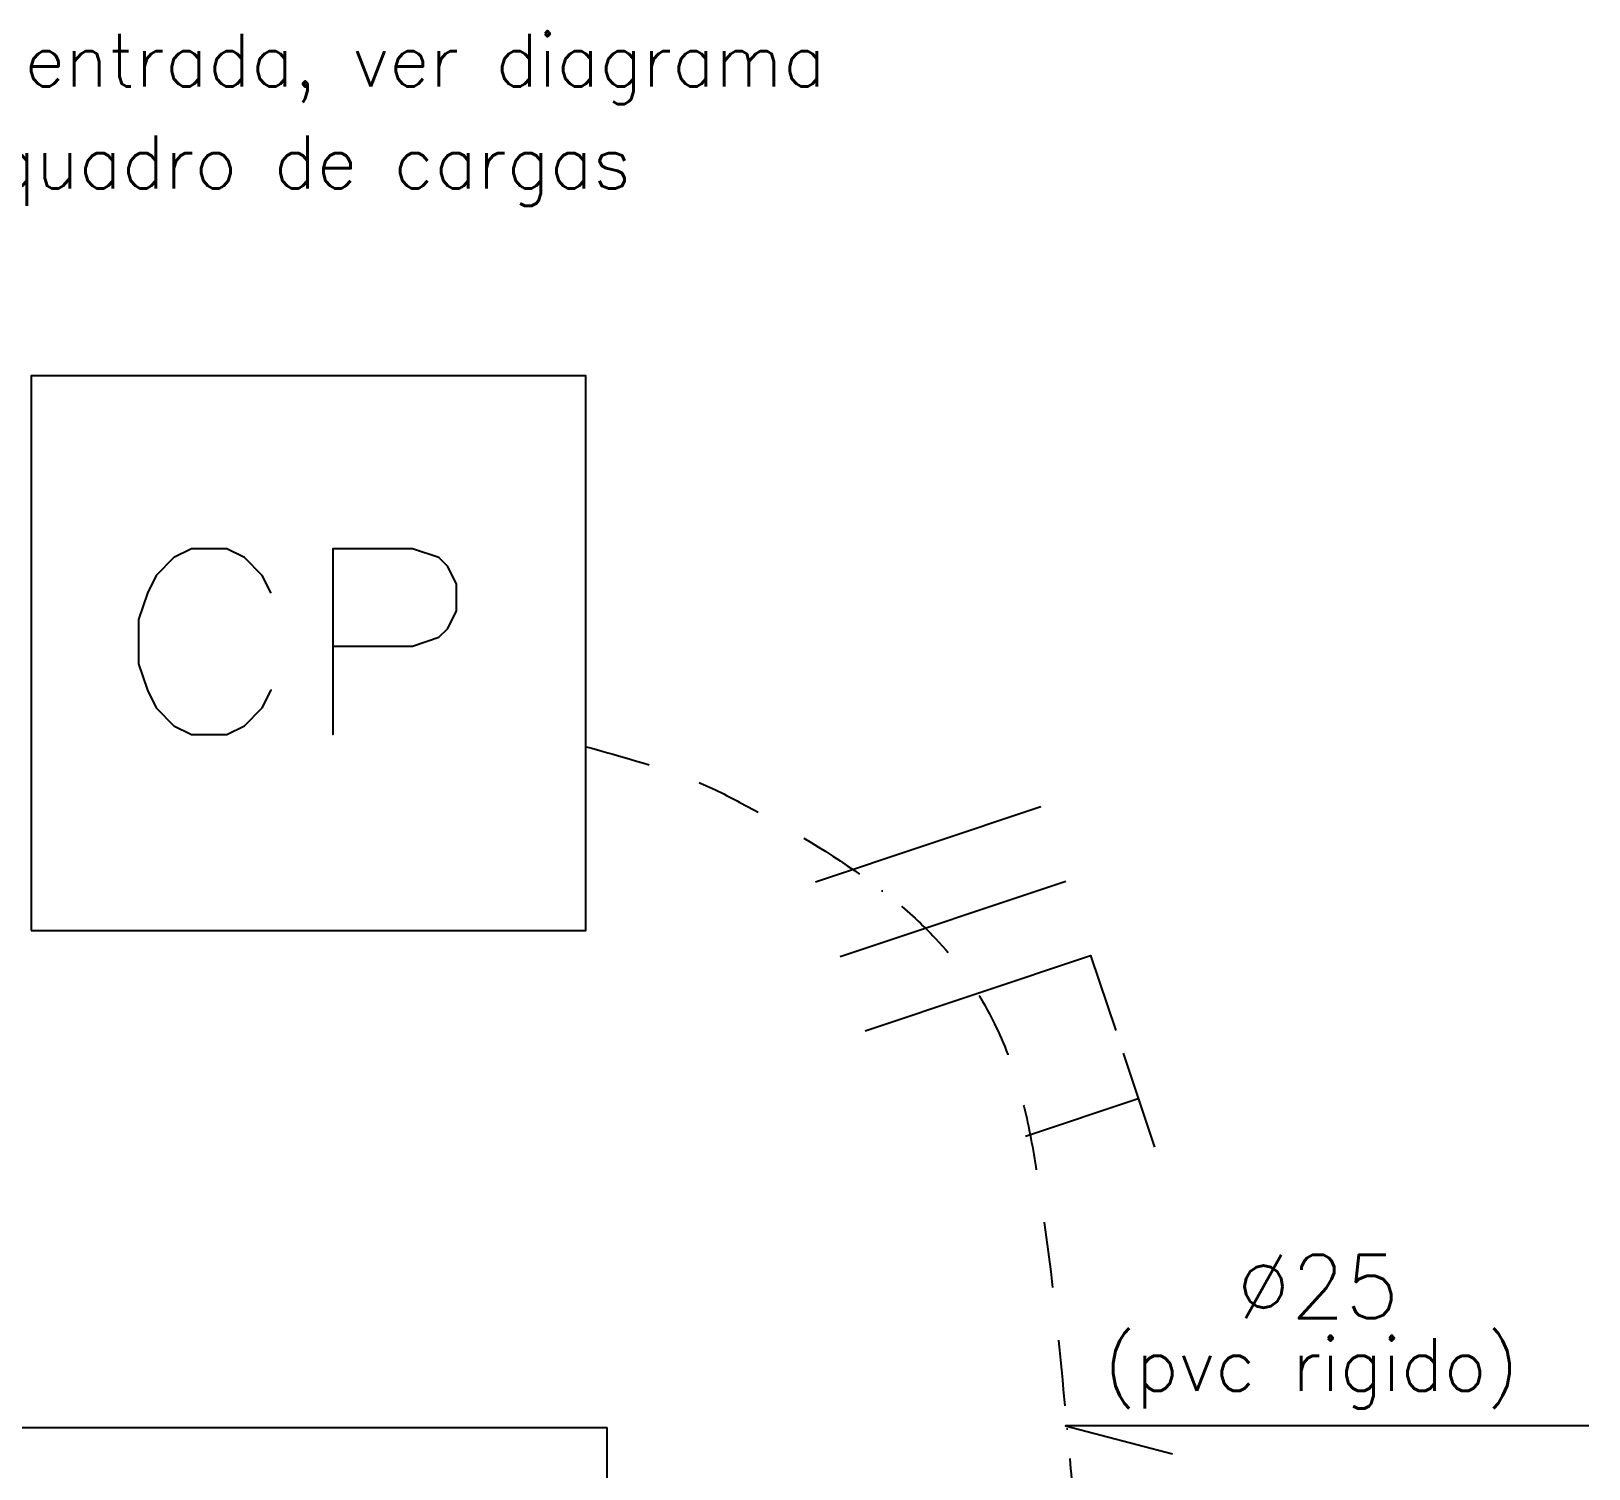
# Model space of a CAD drawing. Header units: millimetres. Extents: x 37 to 167, y 28 to 58.
# Drawn here: x 50.558 to 53.507, y 46.447 to 49.168 of the extents above; entities that cross this region are included whole.
import ezdxf

# ---------------------------------------------------------------- set-up
doc = ezdxf.new("R2010")
doc.units = ezdxf.units.MM
doc.linetypes.add('HIDDEN2', pattern=[0.1875, 0.125, -0.0625])
for name, color, linetype in [('ELE-ELETRODUTOS', 5, 'Continuous'), ('ELE-FIAÇÃO', 10, 'Continuous'), ('ELE-PONTO_ELÉTRICO', 14, 'Continuous'), ('PAREDE', 8, 'Continuous'), ('PISO', 4, 'Continuous'), ('TXT_0', 7, 'Continuous')]:
    doc.layers.add(name, color=color, linetype=linetype)
doc.styles.add('ADITIVOCAD', font='RomanS')
doc.styles.get("Standard").update_dxf_attribs({"font": 'Arial'})

# ---------------------------------------------------------------- blocks, each defined once
blk = doc.blocks.new('ADCE_CP-ALV-70x70')
at = {"flags": 128}
blk.add_lwpolyline([(-0.3385, -0.3652), (0.3615, -0.3652), (0.3615, 0.3348), (-0.3385, 0.3348)], close=True, dxfattribs=at)
for points in [[(-0.0358, 0.0604), (-0.0468, 0.0828), (-0.0692, 0.1052), (-0.0914, 0.1163), (-0.1361, 0.1163), (-0.1583, 0.1052), (-0.1807, 0.0828), (-0.1918, 0.0604), (-0.2031, 0.027), (-0.2031, -0.0286), (-0.1918, -0.0621), (-0.1807, -0.0845), (-0.1583, -0.1069), (-0.1361, -0.118), (-0.0914, -0.118), (-0.0692, -0.1069), (-0.0468, -0.0845), (-0.0358, -0.0621), (-0.036, -0.0621)], [(0.042, -0.0065), (0.0423, -0.0065), (0.1426, -0.0065), (0.1761, 0.0048), (0.1874, 0.0159), (0.1985, 0.0383), (0.1985, 0.0717), (0.1874, 0.0941), (0.1761, 0.1052), (0.1426, 0.1163), (0.0423, 0.1163), (0.0423, -0.118), (0.042, -0.118)]]:
    blk.add_lwpolyline(points, dxfattribs=at)
at = {"flags": 8}
blk.add_attdef('DESCRIÇÃO', (-0.3577, -0.2896), '', height=0.09, dxfattribs=at)
blk = doc.blocks.new('ADCE_FioAl_2FNT')
at = {"flags": 128}
for points in [[(-0.1981, -0.15), (-0.1981, 0.15)], [(-0.099, -0.15), (-0.099, 0.15)], [(0, -0.15), (0, 0.15), (0.1, 0.15)], [(0.1301, 0.15), (0.2551, 0.15)], [(0.1901, 0), (0.1901, 0.15)]]:
    blk.add_lwpolyline(points, dxfattribs=at)
at = {"flags": 8}
blk.add_attdef('DESCRIÇÃO', (-0.3709, 0.1946), '', height=0.1, dxfattribs=at)

msp = doc.modelspace()

# ---------------------------------------------------------------- linework, layer by layer
at = {"layer": 'ELE-ELETRODUTOS', "linetype": 'HIDDEN2', "flags": 128}
msp.add_lwpolyline([(51.6083, 47.8136), (51.6091, 47.8134), (51.6114, 47.8128), (51.615, 47.8118), (51.62, 47.8105), (51.6261, 47.8088), (51.6332, 47.8069), (51.6413, 47.8046), (51.6503, 47.8021), (51.66, 47.7994), (51.6704, 47.7964), (51.6813, 47.7933), (51.6926, 47.79), (51.7043, 47.7865), (51.7161, 47.7829), (51.7281, 47.7792), (51.7401, 47.7754), (51.7519, 47.7716), (51.7636, 47.7677), (51.7749, 47.7638), (51.7859, 47.76), (51.793, 47.7574), (51.7998, 47.7548), (51.8065, 47.7522), (51.813, 47.7497), (51.8192, 47.7471), (51.8253, 47.7446), (51.8313, 47.742), (51.8371, 47.7395), (51.8427, 47.7369), (51.8483, 47.7344), (51.8537, 47.7318), (51.859, 47.7292), (51.8643, 47.7267), (51.8695, 47.7241), (51.8747, 47.7215), (51.8798, 47.7189), (51.8849, 47.7163), (51.8899, 47.7136), (51.895, 47.7109), (51.9001, 47.7082), (51.9131, 47.7013), (51.9262, 47.6942), (51.9395, 47.687), (51.9529, 47.6796), (51.9665, 47.6721), (51.9801, 47.6644), (51.9938, 47.6565), (52.0075, 47.6485), (52.0213, 47.6403), (52.035, 47.632), (52.0488, 47.6235), (52.0626, 47.6149), (52.0763, 47.6062), (52.0899, 47.5973), (52.1034, 47.5883), (52.1169, 47.5791), (52.1302, 47.5698), (52.1434, 47.5603), (52.1564, 47.5507), (52.1693, 47.541), (52.1693, 47.541), (52.1747, 47.5368), (52.1801, 47.5326), (52.1854, 47.5284), (52.1908, 47.5241), (52.196, 47.5198), (52.2013, 47.5154), (52.2065, 47.5111), (52.2116, 47.5067), (52.2168, 47.5022), (52.2219, 47.4978), (52.2269, 47.4932), (52.2319, 47.4887), (52.2368, 47.4841), (52.2417, 47.4795), (52.2466, 47.4748), (52.2514, 47.4701), (52.2562, 47.4653), (52.2609, 47.4605), (52.2656, 47.4556), (52.2703, 47.4507), (52.2769, 47.4435), (52.2835, 47.4362), (52.2899, 47.4288), (52.2962, 47.4213), (52.3025, 47.4136), (52.3086, 47.4059), (52.3146, 47.3981), (52.3205, 47.3902), (52.3263, 47.3823), (52.3319, 47.3742), (52.3375, 47.366), (52.3429, 47.3578), (52.3483, 47.3495), (52.3534, 47.3411), (52.3585, 47.3326), (52.3635, 47.3241), (52.3683, 47.3155), (52.373, 47.3068), (52.3775, 47.298), (52.3819, 47.2892), (52.3819, 47.2892), (52.3854, 47.2821), (52.3888, 47.2749), (52.392, 47.2677), (52.3952, 47.2605), (52.3984, 47.2532), (52.4014, 47.2459), (52.4044, 47.2385), (52.4072, 47.2311), (52.41, 47.2237), (52.4127, 47.2163), (52.4154, 47.2088), (52.4179, 47.2013), (52.4204, 47.1938), (52.4228, 47.1863), (52.4252, 47.1787), (52.4274, 47.1711), (52.4296, 47.1635), (52.4318, 47.1559), (52.4338, 47.1483), (52.4358, 47.1406), (52.4377, 47.1331), (52.4395, 47.1255), (52.4413, 47.1179), (52.443, 47.1103), (52.4447, 47.1027), (52.4463, 47.095), (52.4479, 47.0874), (52.4494, 47.0797), (52.4509, 47.0721), (52.4523, 47.0644), (52.4537, 47.0567), (52.4551, 47.049), (52.4564, 47.0414), (52.4577, 47.0337), (52.459, 47.026), (52.4602, 47.0183), (52.4615, 47.0105), (52.4627, 47.0028), (52.4639, 46.9951), (52.4651, 46.9874), (52.4658, 46.9828), (52.4665, 46.9781), (52.4672, 46.9735), (52.468, 46.9688), (52.4687, 46.9642), (52.4694, 46.9595), (52.4701, 46.9549), (52.4707, 46.9502), (52.4714, 46.9456), (52.4721, 46.9409), (52.4728, 46.9363), (52.4735, 46.9316), (52.4742, 46.927), (52.4748, 46.9223), (52.4755, 46.9177), (52.4762, 46.913), (52.4768, 46.9083), (52.4775, 46.9037), (52.4781, 46.899), (52.4788, 46.8944), (52.4813, 46.8758), (52.4837, 46.8573), (52.4861, 46.8387), (52.4884, 46.8201), (52.4906, 46.8015), (52.4928, 46.7829), (52.495, 46.7643), (52.4971, 46.7457), (52.4991, 46.7271), (52.5011, 46.7085), (52.503, 46.6899), (52.505, 46.6712), (52.5068, 46.6526), (52.5087, 46.634), (52.5105, 46.6153), (52.5123, 46.5967), (52.5141, 46.578), (52.5158, 46.5594), (52.5176, 46.5407), (52.5193, 46.5221), (52.5193, 46.5221), (52.5202, 46.5126), (52.5211, 46.5032), (52.5219, 46.4937), (52.5228, 46.4843), (52.5236, 46.4748), (52.5245, 46.4654), (52.5253, 46.4559), (52.5261, 46.4465), (52.5269, 46.437), (52.5277, 46.4275), (52.5284, 46.4181), (52.5292, 46.4086), (52.5299, 46.3992), (52.5306, 46.3897), (52.5313, 46.3802), (52.5319, 46.3708), (52.5325, 46.3613), (52.5331, 46.3518), (52.5337, 46.3424), (52.5342, 46.3329), (52.5342, 46.3328), (52.5342, 46.3327), (52.5342, 46.3327), (52.5342, 46.3326), (52.5342, 46.3325), (52.5342, 46.3324), (52.5342, 46.3324), (52.5342, 46.3323), (52.5342, 46.3322), (52.5342, 46.3321), (52.5342, 46.3321), (52.5342, 46.332), (52.5342, 46.3319), (52.5343, 46.3318), (52.5343, 46.3318), (52.5343, 46.3317), (52.5343, 46.3316), (52.5343, 46.3315), (52.5343, 46.3315), (52.5343, 46.3314), (52.535, 46.3182), (52.5356, 46.305), (52.5363, 46.2918), (52.537, 46.2786), (52.5376, 46.2654), (52.5383, 46.2521), (52.5389, 46.2389), (52.5395, 46.2257), (52.5401, 46.2125), (52.5407, 46.1993), (52.5413, 46.1861), (52.5419, 46.1729), (52.5425, 46.1597), (52.5431, 46.1465), (52.5437, 46.1333), (52.5443, 46.1201), (52.5449, 46.107), (52.5455, 46.0938), (52.546, 46.0807), (52.5466, 46.0676), (52.5567, 45.8388), (52.5665, 45.6146), (52.5762, 45.3942), (52.5855, 45.1767), (52.5944, 44.9613), (52.603, 44.7471), (52.6111, 44.5333), (52.6187, 44.319), (52.6258, 44.1035), (52.6323, 43.8858), (52.6382, 43.6652), (52.6434, 43.4407), (52.6479, 43.2115), (52.6516, 42.9769), (52.6545, 42.7358), (52.6565, 42.4876), (52.6576, 42.2313), (52.6578, 41.9662), (52.657, 41.6913), (52.6551, 41.4059), (52.652, 41.1015), (52.648, 40.7878), (52.643, 40.4675), (52.6373, 40.1433), (52.6309, 39.8178), (52.624, 39.4937), (52.6168, 39.1738), (52.6092, 38.8608), (52.6016, 38.5573), (52.5939, 38.266), (52.5864, 37.9897), (52.5791, 37.731), (52.5722, 37.4927), (52.5658, 37.2773), (52.56, 37.0877), (52.555, 36.9266), (52.5509, 36.7965), (52.5478, 36.7003), (52.5458, 36.6406), (52.5451, 36.6201)], dxfattribs=at)
at = {"layer": 'ELE-FIAÇÃO', "flags": 128}
msp.add_lwpolyline([(53.5072, 46.5284), (52.5163, 46.5284), (52.7187, 46.4752)], dxfattribs=at)
at = {"layer": 'PAREDE'}
msp.add_line((49.1485, 46.5251), (51.6485, 46.5251), dxfattribs=at)
at = {"layer": 'PISO'}
msp.add_line((51.6485, 46.3751), (51.6485, 46.5251), dxfattribs=at)

# ---------------------------------------------------------------- block references
at = {"layer": 'ELE-FIAÇÃO', "xscale": 1.5, "yscale": 1.5, "zscale": 1.5, "rotation": 288.4838}
msp.add_blockref('ADCE_FioAl_2FNT', (52.3505, 47.347), dxfattribs=at)
at = {"layer": 'ELE-PONTO_ELÉTRICO', "xscale": 1.5, "yscale": 1.5, "zscale": 1.5}
msp.add_blockref('ADCE_CP-ALV-70x70', (51.0661, 48.0136), dxfattribs=at)

# ---------------------------------------------------------------- texts
at = {"layer": 'TXT_0', "style": 'ADITIVOCAD'}
for s, height, p in [('Fiação de entrada, ver diagrama', 0.1, (49.8172, 49.0632)), ('unifilar e quadro de cargas', 0.1, (49.8172, 48.8704)), ('%%C25', 0.12, (52.8401, 46.7317)), ('(pvc rigido)', 0.1, (52.5896, 46.5941))]:
    msp.add_text(s, height=height, dxfattribs=at).set_placement(p)

doc.saveas('drawing.dxf')
